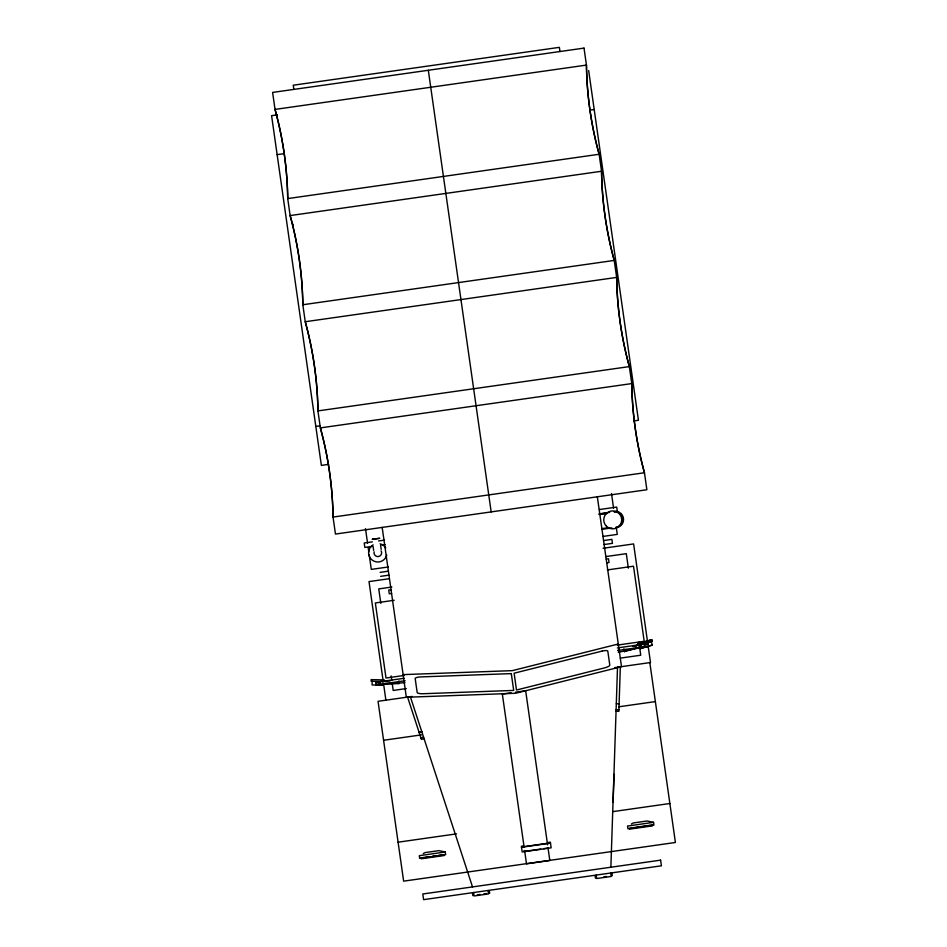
<?xml version="1.0" encoding="UTF-8"?>
<svg xmlns="http://www.w3.org/2000/svg" width="947" height="947" viewBox="0 0 947 947"><rect width="100%" height="100%" fill="white"/><g stroke="black" fill="none" stroke-linecap="round" stroke-linejoin="round"><path stroke-width="1.42" d="M399.066 681.118L399.018 683.687L384.778 683.462M372.171 681.189L372.076 684.941L383.014 685.214L383.073 682.704M384.198 681.568L384.245 679.922L371.153 679.603L371.117 681.248L382.742 681.532M610.874 867.215L617.515 667.221L620.321 667.315L618.853 711.339L616.047 711.244M613.088 802.346L613.206 798.723M613.218 798.51L613.372 793.586M613.384 793.266L613.526 789.265M613.538 788.815L613.656 785.252M613.668 784.814L613.703 783.619M613.727 782.897L613.857 779.002M613.881 778.28L614.023 774.279M618.782 526.212L620.025 525.407A7.564 7.564 0 0 0 618.19 512.516L616.769 512.102M423.202 853.602L425.085 852.596L438.863 850.631L445.291 851.98L445.67 854.668L419.675 858.373L419.296 855.686L445.291 851.98M631.436 823.961L633.33 822.955L647.109 820.99L653.537 822.351L653.915 825.038L627.92 828.732L627.53 826.044L653.537 822.351M410.394 696.696L407.731 697.572L421.415 739.429L424.078 738.565M419.083 732.315L421.746 731.439M419.213 732.706L421.877 731.842M420.93 737.973L423.593 737.097M637.733 643.842L651.773 639.663L652.27 641.226L639.805 645.191L638.231 645.416L637.733 643.842L651.773 639.663M644.706 643.546L651.216 641.474L652.353 645.061L640.409 648.577L639.651 646.197M640.409 648.577L652.353 645.061M636.917 645.392L639.142 644.694L639.9 647.144L637.769 647.807M623.576 649.168L624.333 651.619L626.476 650.956M632.987 646.505L639.142 644.694M624.333 651.619L639.9 647.144M618.284 644.007L512.315 670.642L403.126 674.619M633.78 646.47L636.609 645.89M618.249 652.27L642.764 647.251M619.172 650.222L617.693 650.494L645.996 646.47L645.629 643.924M277.412 114.847L271.588 115.676L321.364 465.391L328.633 464.361M277.128 154.645L284.408 153.615M589.839 110.148L594.207 109.521M315.813 426.422L320.181 425.807M634.064 420.894L638.432 420.267L588.655 70.552M372.337 541.862L364.204 543.01L364.832 547.437L371.911 546.431M378.587 540.962L384.446 540.133M599.404 509.545L616.71 507.083L617.349 511.498L614.579 511.901M599.747 513.795L609.714 512.374M613.976 511.771L616.828 511.368A8.286 8.286 0 0 1 619.03 526.899L616.189 527.301M382.126 544.975L385.074 544.561M598.563 514.174L607.347 512.919M599.853 514.505L606.897 513.499M601.866 528.615L608.909 527.621M601.961 529.326L611.916 527.917M388.329 566.969L371.283 569.396L369.212 554.847M603.156 536.404L617.278 534.392L616.237 527.112M380.102 572.367L388.4 571.183M603.559 540.559L611.869 539.376L612.449 543.353L604.127 544.537M380.67 576.332L388.968 575.149M389.359 578.7L369.01 581.588L383.18 681.153M603.085 548.277L633.614 543.933L647.57 642.03M391.869 587.045L378.753 588.904L380.824 603.417M605.891 556.576L626.298 553.675L628.358 568.176M391.04 589.721L388.732 590.052L389.264 593.805L391.573 593.473M606.198 559.109L608.507 558.777L609.039 562.53L606.731 562.861M394.189 600.28L375.332 602.955L386.009 678.016L404.227 675.424M607.394 569.928L633.507 566.211L644.197 641.273L617.243 645.108M650.696 641.45L652.27 641.226M404.144 678.301L375.805 682.254L376.231 685.249L380.374 684.657L379.948 681.662M617.373 647.949L648.21 643.487M376.444 682.598L376.468 683.556M645.309 644.327L647.736 643.984M378.918 684.219L376.586 684.421M405.138 680.739L378.741 684.503L378.374 681.958M643.996 647.144L648.636 646.481L648.091 643.498M406.322 688.576L393.206 690.446L392.176 683.189M620.344 658.118L640.752 655.217L639.722 647.961M412.17 696.447L378.042 701.301L403.635 881.16L675.412 842.475L649.82 662.616M614.591 667.635L650.494 662.521L648.198 646.422M511.084 692.813L502.336 694.056L524.058 846.713M515.452 692.198L525.656 690.742L547.591 844.842M383.582 740.27L421.581 734.86M618.829 706.793L655.36 701.597M398.095 842.191L456.537 833.869M612.887 811.615L669.872 803.506M429.749 856.609L421.131 857.84L421.261 858.787L444.273 855.52L444.131 854.561M432.625 856.206L436.946 855.591M438.378 855.378L442.699 854.774M630.809 827.998L652.376 824.932L652.507 825.879L629.506 829.158L629.364 828.199M521.501 847.257L550.479 843.138M540.82 849.057L524.046 851.448L523.94 850.749M543.625 848.654L547.816 848.062M477.324 894.844L479.928 894.465M483.846 893.909L486.45 893.542M603.831 876.839L606.447 876.46M378.776 684.728L404.973 682.621M384.813 680.893L390.14 680.976M616.296 703.751L619.101 703.846M616.106 709.705L618.9 709.8M410.347 696.708L472.517 886.913M641.178 645.972L641.936 648.364M639.308 643.617L639.805 645.191M624.18 649.192L624.629 650.956M559.961 51.529L559.357 47.35L293.25 85.218L293.842 89.397M644.067 644.078L644.493 647.073M638.894 642.161L639.308 645.061M611.513 493.494L613.549 508.196M597.332 496.784L621.504 666.652L515.535 693.287L406.346 697.276L382.174 527.408M611.916 873.359L612.259 875.797M610.685 873.027L611.17 876.46L596.681 878.52L596.196 875.087M595.107 875.75L595.45 878.189M548.005 847.743L549.816 860.503L526.496 863.83L524.602 850.513M428.316 70.267L491.173 511.901M489.315 890.807L489.658 893.246M488.084 890.476L488.569 893.909L474.08 895.969L473.595 892.536M472.506 893.199L472.849 895.637M380.611 545.271L381.191 549.355M373.059 546.348L373.639 550.432M391.147 675.933L391.762 680.289M365.495 528.651L367.554 543.211M368.182 547.567L368.797 551.935M383.606 684.077L385.891 700.188M292.765 223.859L293.168 226.7M379.274 684.077L379.321 684.693M398.486 681.307L398.545 683.13M381.108 550.834A3.812 3.812 0 0 1 378.362 556.552A3.812 3.812 0 0 1 374.124 551.829M386.778 555.072A9.245 9.245 0 0 1 372.278 560.162A9.245 9.245 0 0 1 373.118 544.821M380.126 543.827A9.245 9.245 0 0 1 385.784 548.076M372.337 539.245L379.617 538.31L372.337 539.245M602.055 651.11L514.114 673.21L516.506 690.02L604.446 667.919A5.871 1.503 -14.1 0 0 609.785 665.066L607.808 651.169A5.564 1.432 -14.1 0 0 602.055 651.11M584.015 48.108L272.606 92.427L275.032 109.414A340.6 325.638 81.9 0 1 287.722 198.586L290.137 215.573A356.096 356.096 0 0 1 302.827 304.745L305.242 321.731A340.6 325.638 81.9 0 1 317.932 410.915L320.358 427.902A340.6 325.638 81.9 0 1 333.048 517.074L335.463 534.061L646.872 489.741L644.457 472.754A340.6 325.638 81.9 0 1 631.767 383.582L629.353 366.596A340.6 325.638 81.9 0 1 616.651 277.412L614.236 260.425A340.6 325.638 81.9 0 1 601.546 171.253L599.131 154.266A340.6 325.638 81.9 0 1 586.442 65.094L584.015 48.108M586.442 65.094L275.032 109.414A356.096 356.096 0 0 1 287.722 198.586L599.131 154.266A356.096 356.096 0 0 1 586.442 65.094M601.546 171.253L290.137 215.573A340.6 325.638 81.9 0 1 302.827 304.745L614.236 260.425A356.096 356.096 0 0 1 601.546 171.253M616.651 277.412L305.242 321.731A356.096 356.096 0 0 1 317.932 410.915L629.353 366.596A356.096 356.096 0 0 1 616.651 277.412M631.767 383.582L320.358 427.902A356.096 356.096 0 0 1 333.048 517.074L644.457 472.754A356.096 356.096 0 0 1 631.767 383.582M523.265 846.026L521.371 846.298L522.176 851.969L551.154 847.849L550.349 842.179L548.443 842.439L548.55 843.15L523.371 846.725L523.265 846.026M660.592 860.148L422.788 893.992L423.605 899.65L661.408 865.807L660.592 860.148M511.297 673.613L420.693 676.916A5.564 1.432 -2.1 0 0 415.188 678.585L417.165 692.482A5.871 1.503 -2.1 0 0 423.084 693.725L513.7 690.422L511.297 673.613M606.447 526.283A8.973 8.973 0 0 0 621.421 522.105A8.973 8.973 0 0 0 610.318 511.226A8.973 8.973 0 0 0 606.447 526.283"/></g></svg>
